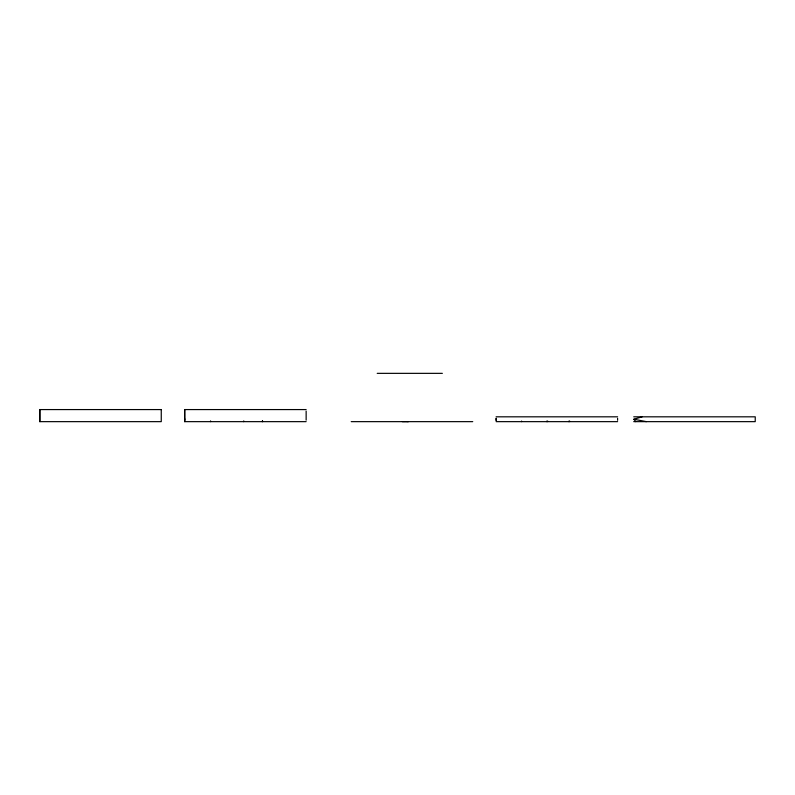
<?xml version="1.0" encoding="UTF-8"?>
<svg xmlns="http://www.w3.org/2000/svg" width="795" height="795" viewBox="0 0 795 795"><rect width="100%" height="100%" fill="white"/><g stroke="black" fill="none" stroke-linecap="round" stroke-linejoin="round"><path stroke-width="1.19" d="M184.748 409.574L184.639 421.648L306.145 421.648M521.6 421.648L521.609 421.042M210.556 421.648L210.586 420.893M546.761 421.648L546.841 421.042M243.648 421.648L243.757 420.893M547.576 421.648L547.666 421.042M262.34 421.648L262.569 420.893M262.221 421.648L262.449 420.893M569.409 421.648L569.618 421.042M568.763 421.648L568.972 421.042M635.752 421.648L633.863 419.233L642.131 416.819M402.33 421.638L405.43 421.628M377.208 373.352L442.358 373.352M306.145 409.574L184.629 409.574L184.748 420.138M496.1 416.819L617.606 416.819M633.724 416.819L755.25 416.819L755.22 421.648L633.714 421.648M351.221 421.648L472.737 421.648M496.1 421.648L617.606 421.648M405.887 421.628L407.775 421.638M408.471 421.648L407.895 421.638M633.863 419.233L646.355 421.648M184.639 418.627L184.728 421.648M617.596 418.329L617.596 420.287M496.219 418.399L496.209 420.436M496.11 418.329L496.11 420.436M306.145 411.085L306.145 420.138M39.869 409.574L39.869 421.648M161.256 409.574L39.75 409.574L39.75 421.648L161.256 421.648L161.256 409.574"/></g></svg>
